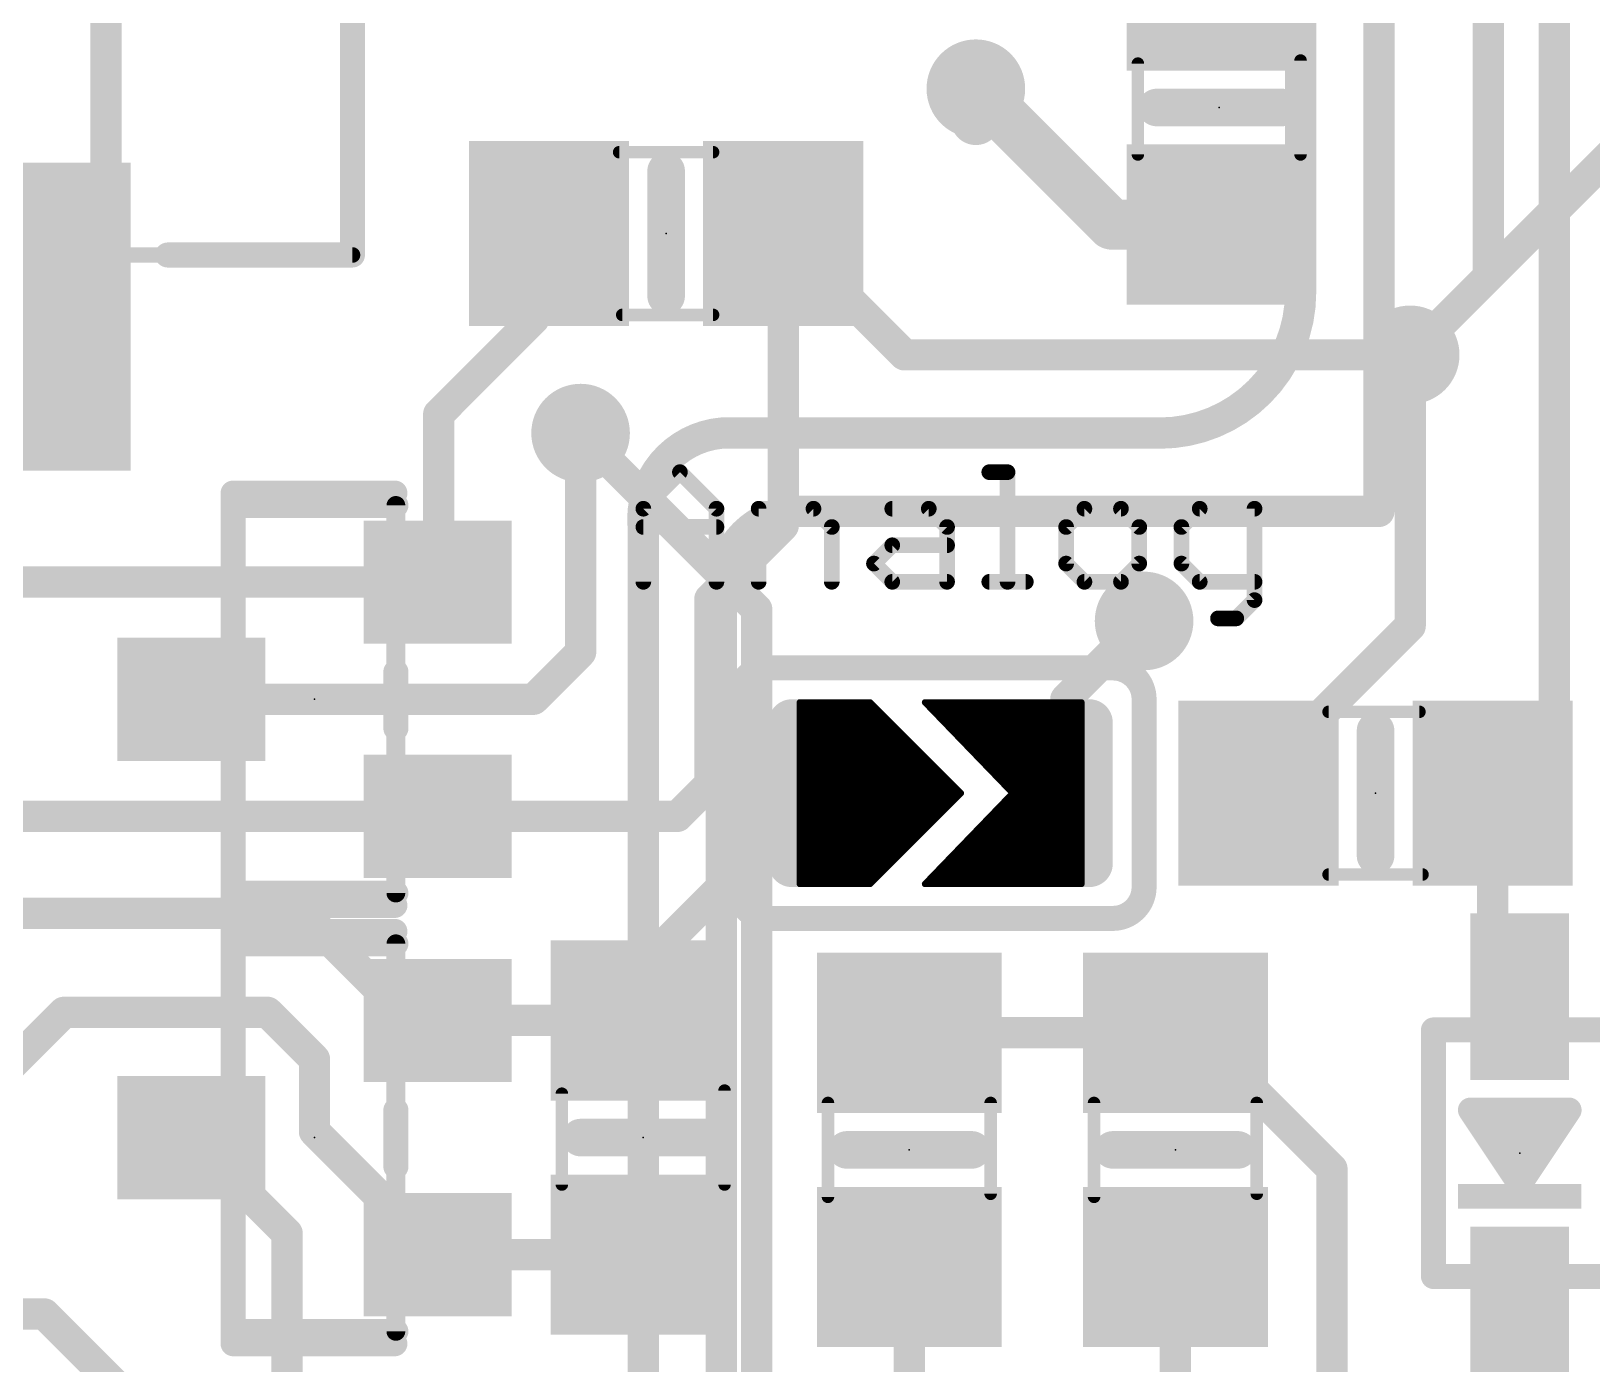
# Model space of a CAD drawing. Extents: x -21 to 68.1, y -13.1 to 62.4.
# Drawn here: x 11.89 to 24.56, y 4.9 to 15.71 of the extents above; entities that cross this region are included whole.
import ezdxf

# ---------------------------------------------------------------- set-up
doc = ezdxf.new("R2010")
doc.units = 0
for name, color, linetype in [('1', 12, 'CONTINUOUS'), ('16', 132, 'CONTINUOUS'), ('18', 110, 'CONTINUOUS'), ('21', 53, 'CONTINUOUS'), ('23', 53, 'CONTINUOUS'), ('51', 253, 'CONTINUOUS')]:
    doc.layers.add(name, color=color, linetype=linetype)

# ---------------------------------------------------------------- blocks, each defined once
blk = doc.blocks.new('RECT')
blk.add_solid([(-0.5, -0.5), (0.5, -0.5), (-0.5, 0.5), (0.5, 0.5)])
blk = doc.blocks.new('RECT121920X243840R50')
at = {"const_width": 0.1905}
blk.add_lwpolyline([(0.2858, -0.5715), (0.2858, 0.5715, 0.4142), (0.1905, 0.6668), (-0.1905, 0.6668, 0.4142), (-0.2858, 0.5715), (-0.2858, -0.5715, 0.4142), (-0.1905, -0.6668), (0.1905, -0.6668, 0.4142)], format="xyb", close=True, dxfattribs=at)
blk.add_solid([(-0.2159, -0.5969), (0.2159, -0.5969), (-0.2159, 0.5969), (0.2159, 0.5969)])
blk = doc.blocks.new('ROUNDV')
at = {"const_width": 0.5}
blk.add_lwpolyline([(0, -0.25, 1), (0, 0.25, 1), (0, -0.25)], format="xyb", dxfattribs=at)

msp = doc.modelspace()

# ---------------------------------------------------------------- linework, layer by layer
at = {"layer": '1'}
for points, const_width in [([(24.2504, 10.0244), (24.2504, 17.4752)], 0.254), ([(23.717, 16.891), (23.717, 13.716)], 0.254), ([(20.6604, 14.1376), (19.558, 15.24)], 0.4064), ([(21.5326, 14.1376), (20.6604, 14.1376)], 0.4064), ([(15.969, 13.939), (16.095, 14.065)], 0.254), ([(17.995, 11.695), (17.995, 14.065)], 0.254), ([(17.995, 14.065), (18.979, 13.081)], 0.254), ([(15.969, 13.369), (15.969, 13.939)], 0.254), ([(23.717, 13.716), (23.082, 13.081)], 0.254), ([(15.969, 13.369), (15.2, 12.6)], 0.254), ([(18.979, 13.081), (23.082, 13.081)], 0.254), ([(23.082, 13.081), (23.082, 10.882)], 0.254), ([(15.2, 12.6), (15.2, 11.245)], 0.254), ([(16.351, 10.668), (16.351, 12.446)], 0.254), ([(17.4, 11.1), (17.995, 11.695)], 0.254), ([(15.192, 11.237), (6.3, 11.237)], 0.254), ([(15.2, 11.245), (15.192, 11.237)], 0.254), ([(17.4, 9.6), (17.4, 11.1)], 0.254), ([(20.288, 10.287), (20.923, 10.922)], 0.254), ([(23.082, 10.882), (21.851, 9.651)], 0.254), ([(15.97, 10.287), (16.351, 10.668)], 0.254), ([(13.192, 10.287), (15.97, 10.287)], 0.254), ([(20.288, 9.525), (20.288, 10.287)], 0.254), ([(18.129, 10.2616), (18.7005, 10.2616)], 0.0508), ([(18.129, 8.7884), (18.129, 10.2616)], 0.0508), ([(18.7005, 10.2616), (19.4371, 9.525)], 0.0508), ([(19.145, 10.2616), (19.8562, 9.525)], 0.0508), ([(20.415, 10.2616), (19.145, 10.2616)], 0.0508), ([(20.415, 8.7884), (20.415, 10.2616)], 0.0508), ([(18.129, 10.2108), (18.7513, 10.2108)], 0.0508), ([(18.129, 10.16), (18.8021, 10.16)], 0.0508), ([(18.129, 10.1092), (18.8529, 10.1092)], 0.0508), ([(19.194, 10.2108), (20.415, 10.2108)], 0.0508), ([(19.2431, 10.16), (20.415, 10.16)], 0.0508), ([(19.2921, 10.1092), (20.415, 10.1092)], 0.0508), ([(24.2504, 10.0244), (23.751, 9.525)], 0.254), ([(18.129, 10.0584), (18.9037, 10.0584)], 0.0508), ([(18.129, 10.0076), (18.9545, 10.0076)], 0.0508), ([(19.3412, 10.0584), (20.415, 10.0584)], 0.0508), ([(19.3902, 10.0076), (20.415, 10.0076)], 0.0508), ([(18.129, 9.9568), (19.0053, 9.9568)], 0.0508), ([(18.129, 9.906), (19.0561, 9.906)], 0.0508), ([(18.129, 9.8552), (19.1069, 9.8552)], 0.0508), ([(19.4393, 9.9568), (20.415, 9.9568)], 0.0508), ([(19.4883, 9.906), (20.415, 9.906)], 0.0508), ([(19.5374, 9.8552), (20.415, 9.8552)], 0.0508), ([(18.129, 9.8044), (19.1577, 9.8044)], 0.0508), ([(18.129, 9.7536), (19.2085, 9.7536)], 0.0508), ([(19.5864, 9.8044), (20.415, 9.8044)], 0.0508), ([(19.6355, 9.7536), (20.415, 9.7536)], 0.0508), ([(21.851, 9.651), (21.851, 9.525)], 0.254), ([(16.859, 8.128), (18.256, 9.525)], 0.254), ([(17.137, 9.337), (17.4, 9.6)], 0.254), ([(18.129, 9.7028), (19.2593, 9.7028)], 0.0508), ([(18.129, 9.652), (19.3101, 9.652)], 0.0508), ([(18.129, 9.6012), (19.3609, 9.6012)], 0.0508), ([(19.6845, 9.7028), (20.415, 9.7028)], 0.0508), ([(19.7336, 9.652), (20.415, 9.652)], 0.0508), ([(19.7826, 9.6012), (20.415, 9.6012)], 0.0508), ([(23.751, 8.094), (23.751, 9.525)], 0.254), ([(18.129, 9.5504), (19.4117, 9.5504)], 0.0508), ([(18.129, 9.4996), (19.4117, 9.4996)], 0.0508), ([(19.4371, 9.525), (18.7005, 8.7884)], 0.0508), ([(19.8562, 9.525), (19.145, 8.7884)], 0.0508), ([(19.8317, 9.5504), (20.415, 9.5504)], 0.0508), ([(19.8317, 9.4996), (20.415, 9.4996)], 0.0508), ([(15.192, 9.337), (8.187, 9.337)], 0.254), ([(15.192, 9.337), (17.137, 9.337)], 0.254), ([(18.129, 9.4488), (19.3609, 9.4488)], 0.0508), ([(18.129, 9.398), (19.3101, 9.398)], 0.0508), ([(18.129, 9.3472), (19.2593, 9.3472)], 0.0508), ([(19.6845, 9.3472), (20.415, 9.3472)], 0.0508), ([(19.7336, 9.398), (20.415, 9.398)], 0.0508), ([(19.7826, 9.4488), (20.415, 9.4488)], 0.0508), ([(18.129, 9.2964), (19.2085, 9.2964)], 0.0508), ([(18.129, 9.2456), (19.1577, 9.2456)], 0.0508), ([(19.5864, 9.2456), (20.415, 9.2456)], 0.0508), ([(19.6355, 9.2964), (20.415, 9.2964)], 0.0508), ([(18.129, 9.1948), (19.1069, 9.1948)], 0.0508), ([(18.129, 9.144), (19.0561, 9.144)], 0.0508), ([(18.129, 9.0932), (19.0053, 9.0932)], 0.0508), ([(19.4393, 9.0932), (20.415, 9.0932)], 0.0508), ([(19.4883, 9.144), (20.415, 9.144)], 0.0508), ([(19.5374, 9.1948), (20.415, 9.1948)], 0.0508), ([(18.129, 9.0424), (18.9545, 9.0424)], 0.0508), ([(18.129, 8.9916), (18.9037, 8.9916)], 0.0508), ([(19.3412, 8.9916), (20.415, 8.9916)], 0.0508), ([(19.3902, 9.0424), (20.415, 9.0424)], 0.0508), ([(18.129, 8.9408), (18.8529, 8.9408)], 0.0508), ([(18.129, 8.89), (18.8021, 8.89)], 0.0508), ([(18.129, 8.8392), (18.7513, 8.8392)], 0.0508), ([(19.1941, 8.8392), (20.415, 8.8392)], 0.0508), ([(19.2431, 8.89), (20.415, 8.89)], 0.0508), ([(19.2921, 8.9408), (20.415, 8.9408)], 0.0508), ([(18.7005, 8.7884), (18.129, 8.7884)], 0.0508), ([(18.129, 8.7884), (18.7005, 8.7884)], 0.0508), ([(19.145, 8.7884), (20.415, 8.7884)], 0.0508), ([(19.145, 8.7884), (20.415, 8.7884)], 0.0508), ([(14.1, 8.55), (9, 8.55)], 0.254), ([(14.969, 7.681), (14.1, 8.55)], 0.254), ([(16.859, 7.681), (16.859, 8.128)], 0.254), ([(23.971, 7.874), (23.751, 8.094)], 0.254), ([(12.16, 7.747), (11.271, 6.858)], 0.254), ([(13.811, 7.747), (12.16, 7.747)], 0.254), ([(14.192, 7.366), (13.811, 7.747)], 0.254), ([(15.192, 7.681), (14.969, 7.681)], 0.254), ([(15.192, 7.681), (16.859, 7.681)], 0.254), ([(21.177, 7.581), (19.018, 7.581)], 0.254), ([(21.343, 7.581), (21.177, 7.581)], 0.254), ([(22.447, 6.477), (21.343, 7.581)], 0.254), ([(14.192, 6.781), (14.192, 7.366)], 0.254), ([(13.192, 6.731), (13.97, 5.953)], 0.254), ([(15.192, 5.781), (14.192, 6.781)], 0.254), ([(22.447, 6.477), (22.447, 2.953)], 0.254), ([(13.97, 5.953), (13.97, 1.651)], 0.254), ([(15.192, 5.781), (15.258, 5.715)], 0.254), ([(15.258, 5.715), (15.324, 5.781)], 0.254), ([(15.324, 5.781), (16.859, 5.781)], 0.254), ([(19.018, 5.681), (19.018, 3.778)], 0.254), ([(21.177, 5.681), (21.177, 3.397)], 0.254), ([(23.971, 5.334), (23.971, 3.969)], 0.254), ([(10.2, 5.3), (12, 5.3)], 0.254), ([(12, 5.3), (12.7, 4.6)], 0.254)]:
    msp.add_lwpolyline(points, dxfattribs=dict(at, const_width=const_width))
for points, const_width in [([(19.6298, 15.3118, 1), (19.4862, 15.1682)], 0.2032), ([(20.6604, 14.2392, 1), (20.6604, 14.036)], 0.2032), ([(20.5886, 14.0658, 1), (20.7322, 14.2094)], 0.2032), ([(21.5326, 14.036, 1), (21.5326, 14.2392)], 0.2032), ([(16.1399, 14.0201, 1), (16.0501, 14.1099)], 0.127), ([(18.0585, 14.065, 1), (17.9315, 14.065)], 0.127), ([(18.0399, 14.1099, 1), (17.9501, 14.0201)], 0.127), ([(16.0325, 13.939, 1), (15.9055, 13.939)], 0.127), ([(15.9241, 13.9839, 1), (16.0139, 13.8941)], 0.127), ([(23.7619, 13.6711, 1), (23.6721, 13.7609)], 0.127), ([(23.6535, 13.716, 1), (23.7805, 13.716)], 0.127), ([(15.9055, 13.369, 1), (16.0325, 13.369)], 0.127), ([(16.0139, 13.3241, 1), (15.9241, 13.4139)], 0.127), ([(18.979, 13.1445, 1), (18.979, 13.0175)], 0.127), ([(18.9341, 13.0361, 1), (19.0239, 13.1259)], 0.127), ([(23.1455, 13.081, 1), (23.0185, 13.081)], 0.127), ([(23.0371, 13.1259, 1), (23.1269, 13.0361)], 0.127), ([(23.082, 13.0175, 1), (23.082, 13.1445)], 0.127), ([(15.2635, 12.6, 1), (15.1365, 12.6)], 0.127), ([(15.1551, 12.6449, 1), (15.2449, 12.5551)], 0.127), ([(16.4145, 12.446, 1), (16.2875, 12.446)], 0.127), ([(18.0399, 11.6501, 1), (17.9501, 11.7399)], 0.127), ([(17.9315, 11.695, 1), (18.0585, 11.695)], 0.127), ([(15.1471, 11.2819, 1), (15.2369, 11.1921)], 0.127), ([(15.1365, 11.245, 1), (15.2635, 11.245)], 0.127), ([(15.2449, 11.2001, 1), (15.1551, 11.2899)], 0.127), ([(15.192, 11.1735, 1), (15.192, 11.3005)], 0.127), ([(17.4635, 11.1, 1), (17.3365, 11.1)], 0.127), ([(17.3551, 11.1449, 1), (17.4449, 11.0551)], 0.127), ([(20.9679, 10.8771, 1), (20.8781, 10.9669)], 0.127), ([(23.0185, 10.882, 1), (23.1455, 10.882)], 0.127), ([(23.1269, 10.8371, 1), (23.0371, 10.9269)], 0.127), ([(16.3959, 10.6231, 1), (16.3061, 10.7129)], 0.127), ([(16.2875, 10.668, 1), (16.4145, 10.668)], 0.127), ([(13.192, 10.3505, 1), (13.192, 10.2235)], 0.127), ([(15.9251, 10.3319, 1), (16.0149, 10.2421)], 0.127), ([(15.97, 10.2235, 1), (15.97, 10.3505)], 0.127), ([(20.3515, 10.287, 1), (20.2245, 10.287)], 0.127), ([(20.2431, 10.3319, 1), (20.3329, 10.2421)], 0.127), ([(18.129, 10.2743, 1), (18.129, 10.2489)], 0.0254), ([(18.1417, 10.2616, 1), (18.1163, 10.2616)], 0.0254), ([(18.7095, 10.2706, 1), (18.6915, 10.2526)], 0.0254), ([(18.7005, 10.2489, 1), (18.7005, 10.2743)], 0.0254), ([(19.1541, 10.2704, 1), (19.1359, 10.2528)], 0.0254), ([(19.145, 10.2743, 1), (19.145, 10.2489)], 0.0254), ([(20.4277, 10.2616, 1), (20.4023, 10.2616)], 0.0254), ([(20.415, 10.2489, 1), (20.415, 10.2743)], 0.0254), ([(18.129, 10.2235, 1), (18.129, 10.1981)], 0.0254), ([(18.129, 10.1727, 1), (18.129, 10.1473)], 0.0254), ([(18.129, 10.1219, 1), (18.129, 10.0965)], 0.0254), ([(18.7513, 10.1981, 1), (18.7513, 10.2235)], 0.0254), ([(18.8021, 10.1473, 1), (18.8021, 10.1727)], 0.0254), ([(18.8529, 10.0965, 1), (18.8529, 10.1219)], 0.0254), ([(19.194, 10.2235, 1), (19.194, 10.1981)], 0.0254), ([(19.2431, 10.1727, 1), (19.2431, 10.1473)], 0.0254), ([(19.2921, 10.1219, 1), (19.2921, 10.0965)], 0.0254), ([(20.415, 10.1981, 1), (20.415, 10.2235)], 0.0254), ([(20.415, 10.1473, 1), (20.415, 10.1727)], 0.0254), ([(20.415, 10.0965, 1), (20.415, 10.1219)], 0.0254), ([(24.2953, 9.9795, 1), (24.2055, 10.0693)], 0.127), ([(18.129, 10.0711, 1), (18.129, 10.0457)], 0.0254), ([(18.129, 10.0203, 1), (18.129, 9.9949)], 0.0254), ([(18.9037, 10.0457, 1), (18.9037, 10.0711)], 0.0254), ([(18.9545, 9.9949, 1), (18.9545, 10.0203)], 0.0254), ([(19.3412, 10.0711, 1), (19.3412, 10.0457)], 0.0254), ([(19.3902, 10.0203, 1), (19.3902, 9.9949)], 0.0254), ([(20.415, 10.0457, 1), (20.415, 10.0711)], 0.0254), ([(20.415, 9.9949, 1), (20.415, 10.0203)], 0.0254), ([(24.1869, 10.0244, 1), (24.3139, 10.0244)], 0.127), ([(18.129, 9.9695, 1), (18.129, 9.9441)], 0.0254), ([(18.129, 9.9187, 1), (18.129, 9.8933)], 0.0254), ([(18.129, 9.8679, 1), (18.129, 9.8425)], 0.0254), ([(19.0053, 9.9441, 1), (19.0053, 9.9695)], 0.0254), ([(19.0561, 9.8933, 1), (19.0561, 9.9187)], 0.0254), ([(19.1069, 9.8425, 1), (19.1069, 9.8679)], 0.0254), ([(19.4393, 9.9695, 1), (19.4393, 9.9441)], 0.0254), ([(19.4883, 9.9187, 1), (19.4883, 9.8933)], 0.0254), ([(19.5374, 9.8679, 1), (19.5374, 9.8425)], 0.0254), ([(20.415, 9.9441, 1), (20.415, 9.9695)], 0.0254), ([(20.415, 9.8933, 1), (20.415, 9.9187)], 0.0254), ([(20.415, 9.8425, 1), (20.415, 9.8679)], 0.0254), ([(18.129, 9.8171, 1), (18.129, 9.7917)], 0.0254), ([(18.129, 9.7663, 1), (18.129, 9.7409)], 0.0254), ([(19.1577, 9.7917, 1), (19.1577, 9.8171)], 0.0254), ([(19.2085, 9.7409, 1), (19.2085, 9.7663)], 0.0254), ([(19.5864, 9.8171, 1), (19.5864, 9.7917)], 0.0254), ([(19.6355, 9.7663, 1), (19.6355, 9.7409)], 0.0254), ([(20.415, 9.7917, 1), (20.415, 9.8171)], 0.0254), ([(20.415, 9.7409, 1), (20.415, 9.7663)], 0.0254), ([(21.9145, 9.651, 1), (21.7875, 9.651)], 0.127), ([(21.8061, 9.6959, 1), (21.8959, 9.6061)], 0.127), ([(17.3365, 9.6, 1), (17.4635, 9.6)], 0.127), ([(17.4449, 9.5551, 1), (17.3551, 9.6449)], 0.127), ([(18.129, 9.7155, 1), (18.129, 9.6901)], 0.0254), ([(18.129, 9.6647, 1), (18.129, 9.6393)], 0.0254), ([(18.129, 9.6139, 1), (18.129, 9.5885)], 0.0254), ([(18.3009, 9.4801, 1), (18.2111, 9.5699)], 0.127), ([(19.2593, 9.6901, 1), (19.2593, 9.7155)], 0.0254), ([(19.3101, 9.6393, 1), (19.3101, 9.6647)], 0.0254), ([(19.3609, 9.5885, 1), (19.3609, 9.6139)], 0.0254), ([(19.6845, 9.7155, 1), (19.6845, 9.6901)], 0.0254), ([(19.7336, 9.6647, 1), (19.7336, 9.6393)], 0.0254), ([(19.7826, 9.6139, 1), (19.7826, 9.5885)], 0.0254), ([(20.415, 9.6901, 1), (20.415, 9.7155)], 0.0254), ([(20.415, 9.6393, 1), (20.415, 9.6647)], 0.0254), ([(20.415, 9.5885, 1), (20.415, 9.6139)], 0.0254), ([(23.8145, 9.525, 1), (23.6875, 9.525)], 0.127), ([(23.7061, 9.5699, 1), (23.7959, 9.4801)], 0.127), ([(18.129, 9.5631, 1), (18.129, 9.5377)], 0.0254), ([(18.129, 9.5123, 1), (18.129, 9.4869)], 0.0254), ([(19.4117, 9.5377, 1), (19.4117, 9.5631)], 0.0254), ([(19.4117, 9.4869, 1), (19.4117, 9.5123)], 0.0254), ([(19.4461, 9.516, 1), (19.4281, 9.534)], 0.0254), ([(19.4281, 9.516, 1), (19.4461, 9.534)], 0.0254), ([(19.8317, 9.5631, 1), (19.8317, 9.5377)], 0.0254), ([(19.8317, 9.5123, 1), (19.8317, 9.4869)], 0.0254), ([(19.8653, 9.5162, 1), (19.8471, 9.5338)], 0.0254), ([(19.8471, 9.5162, 1), (19.8653, 9.5338)], 0.0254), ([(20.2245, 9.525, 1), (20.3515, 9.525)], 0.127), ([(20.415, 9.5377, 1), (20.415, 9.5631)], 0.0254), ([(20.415, 9.4869, 1), (20.415, 9.5123)], 0.0254), ([(21.7875, 9.525, 1), (21.9145, 9.525)], 0.127), ([(15.192, 9.4005, 1), (15.192, 9.2735)], 0.127), ([(15.192, 9.2735, 1), (15.192, 9.4005)], 0.127), ([(17.0921, 9.3819, 1), (17.1819, 9.2921)], 0.127), ([(17.137, 9.2735, 1), (17.137, 9.4005)], 0.127), ([(18.129, 9.4615, 1), (18.129, 9.4361)], 0.0254), ([(18.129, 9.4107, 1), (18.129, 9.3853)], 0.0254), ([(18.129, 9.3599, 1), (18.129, 9.3345)], 0.0254), ([(19.2593, 9.3345, 1), (19.2593, 9.3599)], 0.0254), ([(19.3101, 9.3853, 1), (19.3101, 9.4107)], 0.0254), ([(19.3609, 9.4361, 1), (19.3609, 9.4615)], 0.0254), ([(19.6845, 9.3599, 1), (19.6845, 9.3345)], 0.0254), ([(19.7336, 9.4107, 1), (19.7336, 9.3853)], 0.0254), ([(19.7826, 9.4615, 1), (19.7826, 9.4361)], 0.0254), ([(20.415, 9.4361, 1), (20.415, 9.4615)], 0.0254), ([(20.415, 9.3853, 1), (20.415, 9.4107)], 0.0254), ([(20.415, 9.3345, 1), (20.415, 9.3599)], 0.0254), ([(18.129, 9.3091, 1), (18.129, 9.2837)], 0.0254), ([(18.129, 9.2583, 1), (18.129, 9.2329)], 0.0254), ([(19.1577, 9.2329, 1), (19.1577, 9.2583)], 0.0254), ([(19.2085, 9.2837, 1), (19.2085, 9.3091)], 0.0254), ([(19.5864, 9.2583, 1), (19.5864, 9.2329)], 0.0254), ([(19.6355, 9.3091, 1), (19.6355, 9.2837)], 0.0254), ([(20.415, 9.2837, 1), (20.415, 9.3091)], 0.0254), ([(20.415, 9.2329, 1), (20.415, 9.2583)], 0.0254), ([(18.129, 9.2075, 1), (18.129, 9.1821)], 0.0254), ([(18.129, 9.1567, 1), (18.129, 9.1313)], 0.0254), ([(18.129, 9.1059, 1), (18.129, 9.0805)], 0.0254), ([(19.0053, 9.0805, 1), (19.0053, 9.1059)], 0.0254), ([(19.0561, 9.1313, 1), (19.0561, 9.1567)], 0.0254), ([(19.1069, 9.1821, 1), (19.1069, 9.2075)], 0.0254), ([(19.4393, 9.1059, 1), (19.4393, 9.0805)], 0.0254), ([(19.4883, 9.1567, 1), (19.4883, 9.1313)], 0.0254), ([(19.5374, 9.2075, 1), (19.5374, 9.1821)], 0.0254), ([(20.415, 9.1821, 1), (20.415, 9.2075)], 0.0254), ([(20.415, 9.1313, 1), (20.415, 9.1567)], 0.0254), ([(20.415, 9.0805, 1), (20.415, 9.1059)], 0.0254), ([(18.129, 9.0551, 1), (18.129, 9.0297)], 0.0254), ([(18.129, 9.0043, 1), (18.129, 8.9789)], 0.0254), ([(18.9037, 8.9789, 1), (18.9037, 9.0043)], 0.0254), ([(18.9545, 9.0297, 1), (18.9545, 9.0551)], 0.0254), ([(19.3412, 9.0043, 1), (19.3412, 8.9789)], 0.0254), ([(19.3902, 9.0551, 1), (19.3902, 9.0297)], 0.0254), ([(20.415, 9.0297, 1), (20.415, 9.0551)], 0.0254), ([(20.415, 8.9789, 1), (20.415, 9.0043)], 0.0254), ([(18.129, 8.9535, 1), (18.129, 8.9281)], 0.0254), ([(18.129, 8.9027, 1), (18.129, 8.8773)], 0.0254), ([(18.129, 8.8519, 1), (18.129, 8.8265)], 0.0254), ([(18.7513, 8.8265, 1), (18.7513, 8.8519)], 0.0254), ([(18.8021, 8.8773, 1), (18.8021, 8.9027)], 0.0254), ([(18.8529, 8.9281, 1), (18.8529, 8.9535)], 0.0254), ([(19.1941, 8.8519, 1), (19.1941, 8.8265)], 0.0254), ([(19.2431, 8.9027, 1), (19.2431, 8.8773)], 0.0254), ([(19.2921, 8.9535, 1), (19.2921, 8.9281)], 0.0254), ([(20.415, 8.9281, 1), (20.415, 8.9535)], 0.0254), ([(20.415, 8.8773, 1), (20.415, 8.9027)], 0.0254), ([(20.415, 8.8265, 1), (20.415, 8.8519)], 0.0254), ([(18.129, 8.8011, 1), (18.129, 8.7757)], 0.0254), ([(18.129, 8.8011, 1), (18.129, 8.7757)], 0.0254), ([(18.1163, 8.7884, 1), (18.1417, 8.7884)], 0.0254), ([(18.6915, 8.7974, 1), (18.7095, 8.7794)], 0.0254), ([(18.7005, 8.7757, 1), (18.7005, 8.8011)], 0.0254), ([(18.7005, 8.7757, 1), (18.7005, 8.8011)], 0.0254), ([(19.145, 8.8011, 1), (19.145, 8.7757)], 0.0254), ([(19.145, 8.8011, 1), (19.145, 8.7757)], 0.0254), ([(19.1359, 8.7972, 1), (19.1541, 8.7796)], 0.0254), ([(20.4023, 8.7884, 1), (20.4277, 8.7884)], 0.0254), ([(20.415, 8.7757, 1), (20.415, 8.8011)], 0.0254), ([(20.415, 8.7757, 1), (20.415, 8.8011)], 0.0254), ([(14.1449, 8.5949, 1), (14.0551, 8.5051)], 0.127), ([(14.1, 8.4865, 1), (14.1, 8.6135)], 0.127), ([(16.9225, 8.128, 1), (16.7955, 8.128)], 0.127), ([(16.8141, 8.1729, 1), (16.9039, 8.0831)], 0.127), ([(23.7959, 8.1389, 1), (23.7061, 8.0491)], 0.127), ([(23.6875, 8.094, 1), (23.8145, 8.094)], 0.127), ([(23.9261, 7.8291, 1), (24.0159, 7.9189)], 0.127), ([(12.16, 7.8105, 1), (12.16, 7.6835)], 0.127), ([(12.2049, 7.7021, 1), (12.1151, 7.7919)], 0.127), ([(13.8559, 7.7919, 1), (13.7661, 7.7021)], 0.127), ([(13.811, 7.6835, 1), (13.811, 7.8105)], 0.127), ([(14.969, 7.7445, 1), (14.969, 7.6175)], 0.127), ([(14.9241, 7.6361, 1), (15.0139, 7.7259)], 0.127), ([(15.192, 7.7445, 1), (15.192, 7.6175)], 0.127), ([(15.192, 7.6175, 1), (15.192, 7.7445)], 0.127), ([(16.7955, 7.681, 1), (16.9225, 7.681)], 0.127), ([(16.859, 7.6175, 1), (16.859, 7.7445)], 0.127), ([(19.018, 7.6445, 1), (19.018, 7.5175)], 0.127), ([(21.177, 7.6445, 1), (21.177, 7.5175)], 0.127), ([(21.177, 7.5175, 1), (21.177, 7.6445)], 0.127), ([(21.3879, 7.6259, 1), (21.2981, 7.5361)], 0.127), ([(21.343, 7.5175, 1), (21.343, 7.6445)], 0.127), ([(14.2555, 7.366, 1), (14.1285, 7.366)], 0.127), ([(14.1471, 7.3211, 1), (14.2369, 7.4109)], 0.127), ([(13.2369, 6.7759, 1), (13.1471, 6.6861)], 0.127), ([(14.2369, 6.8259, 1), (14.1471, 6.7361)], 0.127), ([(14.1285, 6.781, 1), (14.2555, 6.781)], 0.127), ([(22.5105, 6.477, 1), (22.3835, 6.477)], 0.127), ([(22.4021, 6.4321, 1), (22.4919, 6.5219)], 0.127), ([(14.0335, 5.953, 1), (13.9065, 5.953)], 0.127), ([(13.9251, 5.9081, 1), (14.0149, 5.9979)], 0.127), ([(15.2369, 5.8259, 1), (15.1471, 5.7361)], 0.127), ([(15.1471, 5.7361, 1), (15.2369, 5.8259)], 0.127), ([(15.324, 5.8445, 1), (15.324, 5.7175)], 0.127), ([(15.3689, 5.7361, 1), (15.2791, 5.8259)], 0.127), ([(16.859, 5.7175, 1), (16.859, 5.8445)], 0.127), ([(15.2131, 5.7599, 1), (15.3029, 5.6701)], 0.127), ([(15.2131, 5.6701, 1), (15.3029, 5.7599)], 0.127), ([(19.0815, 5.681, 1), (18.9545, 5.681)], 0.127), ([(21.2405, 5.681, 1), (21.1135, 5.681)], 0.127), ([(24.0345, 5.334, 1), (23.9075, 5.334)], 0.127), ([(12.0449, 5.3449, 1), (11.9551, 5.2551)], 0.127), ([(12, 5.2365, 1), (12, 5.3635)], 0.127)]:
    msp.add_lwpolyline(points, format="xyb", dxfattribs=dict(at, const_width=const_width))
at = {"layer": '16'}
for points, const_width in [([(12.5, 14.5), (12.5, 21)], 0.254), ([(22.193, 13.589), (22.193, 18.161)], 0.254), ([(22.828, 17.907), (22.828, 11.811)], 0.254), ([(19.558, 14.986), (19.558, 15.24)], 0.4064), ([(23.082, 13.081), (24.987, 14.986)], 0.254), ([(11.65, 13.65), (12.5, 14.5)], 0.254), ([(16.351, 12.446), (17.78, 11.017)], 0.254), ([(17.494, 12.446), (21.05, 12.446)], 0.254), ([(22.828, 11.811), (18.129, 11.811)], 0.254), ([(16.859, 2.54), (16.859, 11.684)], 0.254), ([(17.494, 11.176), (17.494, 2.159)], 0.254), ([(17.78, 11.017), (17.78, 2.54)], 0.254)]:
    msp.add_lwpolyline(points, dxfattribs=dict(at, const_width=const_width))
for points, const_width in [([(19.6596, 15.24, 1), (19.4564, 15.24)], 0.2032), ([(19.4564, 14.986, 1), (19.6596, 14.986)], 0.2032), ([(12.4365, 14.5, 1), (12.5635, 14.5)], 0.127), ([(12.5449, 14.4551, 1), (12.4551, 14.5449)], 0.127), ([(21.05, 12.446, 0.4142), (22.193, 13.589)], 0.254), ([(22.2565, 13.589, 1), (22.1295, 13.589)], 0.127), ([(22.1295, 13.589, 1), (22.2565, 13.589)], 0.127), ([(23.0371, 13.1259, 1), (23.1269, 13.0361)], 0.127), ([(16.3959, 12.4909, 1), (16.3061, 12.4011)], 0.127), ([(17.494, 12.446, 0.4142), (16.859, 11.684)], 0.254), ([(17.494, 12.5095, 1), (17.494, 12.3825)], 0.127), ([(17.4997, 12.3828, 1), (17.4883, 12.5092)], 0.127), ([(21.05, 12.5095, 1), (21.05, 12.3825)], 0.127), ([(21.05, 12.3825, 1), (21.05, 12.5095)], 0.127), ([(18.129, 11.811, 0.4142), (17.494, 11.176)], 0.254), ([(18.129, 11.8745, 1), (18.129, 11.7475)], 0.127), ([(18.129, 11.7475, 1), (18.129, 11.8745)], 0.127), ([(22.828, 11.7475, 1), (22.828, 11.8745)], 0.127), ([(16.9225, 11.684, 1), (16.7955, 11.684)], 0.127), ([(22.7645, 11.811, 1), (22.8915, 11.811)], 0.127), ([(16.7958, 11.6783, 1), (16.9222, 11.6897)], 0.127), ([(17.5575, 11.176, 1), (17.4305, 11.176)], 0.127), ([(17.4305, 11.176, 1), (17.5575, 11.176)], 0.127), ([(17.8435, 11.017, 1), (17.7165, 11.017)], 0.127), ([(17.7351, 10.9721, 1), (17.8249, 11.0619)], 0.127)]:
    msp.add_lwpolyline(points, format="xyb", dxfattribs=dict(at, const_width=const_width))
at = {"layer": '21'}
for points, const_width in [([(14.5, 13.891), (14.5, 16.291)], 0.2032), ([(22.0406, 15.0876), (21.0246, 15.0876)], 0.3048), ([(17.045, 14.573), (17.045, 13.557)], 0.3048), ([(14.5, 13.891), (13, 13.891)], 0.2032), ([(16.8602, 11.8327), (17.1568, 12.1293)], 0.127), ([(17.1568, 12.1293), (17.4534, 11.8327)], 0.127), ([(19.6668, 12.1293), (19.8151, 12.1293)], 0.127), ([(19.8151, 12.1293), (19.8151, 11.2395)], 0.127), ([(13.5316, 11.9594), (14.8444, 11.9594)], 0.2032), ([(13.5316, 11.0006), (13.5316, 11.9594)], 0.2032), ([(16.8602, 11.2395), (16.8602, 11.8327)], 0.127), ([(17.4534, 11.8327), (17.4534, 11.2395)], 0.127), ([(17.7957, 11.2395), (17.7957, 11.8327)], 0.127), ([(17.7957, 11.8327), (18.2406, 11.8327)], 0.127), ([(18.2406, 11.8327), (18.3889, 11.6844)], 0.127), ([(18.8796, 11.8327), (19.1761, 11.8327)], 0.127), ([(19.1761, 11.8327), (19.3244, 11.6844)], 0.127), ([(20.4388, 11.8327), (20.2905, 11.6844)], 0.127), ([(20.7353, 11.8327), (20.4388, 11.8327)], 0.127), ([(20.8836, 11.6844), (20.7353, 11.8327)], 0.127), ([(21.3743, 11.8327), (21.226, 11.6844)], 0.127), ([(21.8192, 11.8327), (21.3743, 11.8327)], 0.127), ([(21.8192, 11.0912), (21.8192, 11.8327)], 0.127), ([(16.8602, 11.6844), (17.4534, 11.6844)], 0.127), ([(18.3889, 11.6844), (18.3889, 11.2395)], 0.127), ([(19.3244, 11.6844), (19.3244, 11.2395)], 0.127), ([(20.2905, 11.6844), (20.2905, 11.3878)], 0.127), ([(20.8836, 11.3878), (20.8836, 11.6844)], 0.127), ([(21.226, 11.6844), (21.226, 11.3878)], 0.127), ([(18.7313, 11.3878), (18.8796, 11.5361)], 0.127), ([(18.8796, 11.5361), (19.3244, 11.5361)], 0.127), ([(18.8796, 11.2395), (18.7313, 11.3878)], 0.127), ([(20.2905, 11.3878), (20.4388, 11.2395)], 0.127), ([(20.7353, 11.2395), (20.8836, 11.3878)], 0.127), ([(21.226, 11.3878), (21.3743, 11.2395)], 0.127), ([(19.3244, 11.2395), (18.8796, 11.2395)], 0.127), ([(19.6668, 11.2395), (19.9634, 11.2395)], 0.127), ([(20.4388, 11.2395), (20.7353, 11.2395)], 0.127), ([(21.3743, 11.2395), (21.8192, 11.2395)], 0.127), ([(21.6709, 10.9429), (21.8192, 11.0912)], 0.127), ([(21.5226, 10.9429), (21.6709, 10.9429)], 0.127), ([(17.875, 10.541), (20.669, 10.541)], 0.2032), ([(14.8524, 10.5094), (14.8524, 10.0506)], 0.2032), ([(17.621, 8.763), (17.621, 10.287)], 0.2032), ([(20.923, 8.763), (20.923, 10.287)], 0.2032), ([(22.801, 9.017), (22.801, 10.033)], 0.3048), ([(13.5316, 8.6146), (13.5316, 9.5734)], 0.2032), ([(14.8444, 8.6146), (13.5316, 8.6146)], 0.2032), ([(20.669, 8.509), (17.875, 8.509)], 0.2032), ([(13.5316, 8.4034), (14.8444, 8.4034)], 0.2032), ([(13.5316, 7.4446), (13.5316, 8.4034)], 0.2032), ([(23.271, 5.604), (23.271, 7.604)], 0.2032), ([(14.8524, 6.9534), (14.8524, 6.4946)], 0.2032), ([(23.971, 6.354), (23.571, 6.954)], 0.2032), ([(23.571, 6.954), (24.371, 6.954)], 0.2032), ([(24.371, 6.954), (23.971, 6.354)], 0.2032), ([(17.367, 6.731), (16.351, 6.731)], 0.3048), ([(23.971, 6.504), (23.771, 6.804)], 0.2032), ([(23.771, 6.804), (24.171, 6.804)], 0.2032), ([(24.171, 6.804), (23.971, 6.504)], 0.2032), ([(18.51, 6.631), (19.526, 6.631)], 0.3048), ([(20.669, 6.631), (21.685, 6.631)], 0.3048), ([(23.8366, 6.7056), (24.1054, 6.7056)], 0.2032), ([(13.5316, 5.0586), (13.5316, 6.0174)], 0.2032), ([(14.8444, 5.0586), (13.5316, 5.0586)], 0.2032)]:
    msp.add_lwpolyline(points, dxfattribs=dict(at, const_width=const_width))
for points, const_width in [([(21.0246, 15.1638, 1), (21.0246, 15.0114)], 0.1524), ([(22.0406, 15.0114, 1), (22.0406, 15.1638)], 0.1524), ([(17.1212, 14.573, 1), (16.9688, 14.573)], 0.1524), ([(13, 13.9418, 1), (13, 13.8402)], 0.1016), ([(14.4492, 13.891, 1), (14.5508, 13.891)], 0.1016), ([(14.5, 13.8402, 1), (14.5, 13.9418)], 0.1016), ([(16.9688, 13.557, 1), (17.1212, 13.557)], 0.1524), ([(17.1793, 12.1517, 1), (17.1344, 12.1068)], 0.0635), ([(17.1793, 12.1068, 1), (17.1344, 12.1517)], 0.0635), ([(19.6668, 12.161, 1), (19.6668, 12.0975)], 0.0635), ([(19.8468, 12.1293, 1), (19.7833, 12.1293)], 0.0635), ([(19.8151, 12.0975, 1), (19.8151, 12.161)], 0.0635), ([(13.5316, 12.0102, 1), (13.5316, 11.9086)], 0.1016), ([(13.5824, 11.9594, 1), (13.4808, 11.9594)], 0.1016), ([(14.8444, 11.9086, 1), (14.8444, 12.0102)], 0.1016), ([(16.892, 11.8327, 1), (16.8285, 11.8327)], 0.0635), ([(16.8378, 11.8551, 1), (16.8827, 11.8102)], 0.0635), ([(17.4851, 11.8327, 1), (17.4216, 11.8327)], 0.0635), ([(17.4309, 11.8102, 1), (17.4758, 11.8551)], 0.0635), ([(17.8275, 11.8327, 1), (17.764, 11.8327)], 0.0635), ([(17.7957, 11.8644, 1), (17.7957, 11.8009)], 0.0635), ([(18.2631, 11.8551, 1), (18.2182, 11.8102)], 0.0635), ([(18.2406, 11.8009, 1), (18.2406, 11.8644)], 0.0635), ([(18.8796, 11.8644, 1), (18.8796, 11.8009)], 0.0635), ([(19.1986, 11.8551, 1), (19.1537, 11.8102)], 0.0635), ([(19.1761, 11.8009, 1), (19.1761, 11.8644)], 0.0635), ([(20.4388, 11.8644, 1), (20.4388, 11.8009)], 0.0635), ([(20.4612, 11.8102, 1), (20.4163, 11.8551)], 0.0635), ([(20.7578, 11.8551, 1), (20.7129, 11.8102)], 0.0635), ([(20.7353, 11.8009, 1), (20.7353, 11.8644)], 0.0635), ([(21.3743, 11.8644, 1), (21.3743, 11.8009)], 0.0635), ([(21.3967, 11.8102, 1), (21.3518, 11.8551)], 0.0635), ([(21.8509, 11.8327, 1), (21.7874, 11.8327)], 0.0635), ([(21.8192, 11.8009, 1), (21.8192, 11.8644)], 0.0635), ([(16.8602, 11.7161, 1), (16.8602, 11.6526)], 0.0635), ([(17.4534, 11.6526, 1), (17.4534, 11.7161)], 0.0635), ([(18.4207, 11.6844, 1), (18.3572, 11.6844)], 0.0635), ([(18.3665, 11.6619, 1), (18.4114, 11.7068)], 0.0635), ([(19.3562, 11.6844, 1), (19.2927, 11.6844)], 0.0635), ([(19.302, 11.6619, 1), (19.3469, 11.7068)], 0.0635), ([(20.3222, 11.6844, 1), (20.2587, 11.6844)], 0.0635), ([(20.268, 11.7068, 1), (20.3129, 11.6619)], 0.0635), ([(20.9154, 11.6844, 1), (20.8519, 11.6844)], 0.0635), ([(20.8612, 11.6619, 1), (20.9061, 11.7068)], 0.0635), ([(21.2577, 11.6844, 1), (21.1942, 11.6844)], 0.0635), ([(21.2035, 11.7068, 1), (21.2484, 11.6619)], 0.0635), ([(18.8796, 11.5678, 1), (18.8796, 11.5043)], 0.0635), ([(18.902, 11.5136, 1), (18.8571, 11.5585)], 0.0635), ([(19.3244, 11.5043, 1), (19.3244, 11.5678)], 0.0635), ([(18.7537, 11.4102, 1), (18.7088, 11.3653)], 0.0635), ([(18.7088, 11.4102, 1), (18.7537, 11.3653)], 0.0635), ([(20.3129, 11.4102, 1), (20.268, 11.3653)], 0.0635), ([(20.2587, 11.3878, 1), (20.3222, 11.3878)], 0.0635), ([(20.8519, 11.3878, 1), (20.9154, 11.3878)], 0.0635), ([(20.9061, 11.3653, 1), (20.8612, 11.4102)], 0.0635), ([(21.1942, 11.3878, 1), (21.2577, 11.3878)], 0.0635), ([(21.2484, 11.4102, 1), (21.2035, 11.3653)], 0.0635), ([(16.8285, 11.2395, 1), (16.892, 11.2395)], 0.0635), ([(17.4216, 11.2395, 1), (17.4851, 11.2395)], 0.0635), ([(17.764, 11.2395, 1), (17.8275, 11.2395)], 0.0635), ([(18.3572, 11.2395, 1), (18.4207, 11.2395)], 0.0635), ([(18.8796, 11.2713, 1), (18.8796, 11.2078)], 0.0635), ([(18.8571, 11.217, 1), (18.902, 11.262)], 0.0635), ([(19.2927, 11.2395, 1), (19.3562, 11.2395)], 0.0635), ([(19.3244, 11.2078, 1), (19.3244, 11.2713)], 0.0635), ([(19.6668, 11.2713, 1), (19.6668, 11.2078)], 0.0635), ([(19.7833, 11.2395, 1), (19.8468, 11.2395)], 0.0635), ([(19.9634, 11.2078, 1), (19.9634, 11.2713)], 0.0635), ([(20.4388, 11.2713, 1), (20.4388, 11.2078)], 0.0635), ([(20.4163, 11.217, 1), (20.4612, 11.262)], 0.0635), ([(20.7129, 11.262, 1), (20.7578, 11.217)], 0.0635), ([(20.7353, 11.2078, 1), (20.7353, 11.2713)], 0.0635), ([(21.3743, 11.2713, 1), (21.3743, 11.2078)], 0.0635), ([(21.3518, 11.217, 1), (21.3967, 11.262)], 0.0635), ([(21.8192, 11.2078, 1), (21.8192, 11.2713)], 0.0635), ([(21.8416, 11.0688, 1), (21.7967, 11.1137)], 0.0635), ([(13.4808, 11.0006, 1), (13.5824, 11.0006)], 0.1016), ([(21.7874, 11.0912, 1), (21.8509, 11.0912)], 0.0635), ([(21.5226, 10.9747, 1), (21.5226, 10.9112)], 0.0635), ([(21.6484, 10.9654, 1), (21.6933, 10.9205)], 0.0635), ([(21.6709, 10.9112, 1), (21.6709, 10.9747)], 0.0635), ([(17.875, 10.541, 0.4142), (17.621, 10.287)], 0.2032), ([(17.875, 10.5918, 1), (17.875, 10.4902)], 0.1016), ([(17.875, 10.4902, 1), (17.875, 10.5918)], 0.1016), ([(20.923, 10.287, 0.4142), (20.669, 10.541)], 0.2032), ([(20.669, 10.5918, 1), (20.669, 10.4902)], 0.1016), ([(20.669, 10.4902, 1), (20.669, 10.5918)], 0.1016), ([(14.9032, 10.5094, 1), (14.8016, 10.5094)], 0.1016), ([(17.6718, 10.287, 1), (17.5702, 10.287)], 0.1016), ([(20.9738, 10.287, 1), (20.8722, 10.287)], 0.1016), ([(17.5702, 10.287, 1), (17.6718, 10.287)], 0.1016), ([(20.8722, 10.287, 1), (20.9738, 10.287)], 0.1016), ([(22.8772, 10.033, 1), (22.7248, 10.033)], 0.1524), ([(14.8016, 10.0506, 1), (14.9032, 10.0506)], 0.1016), ([(13.5824, 9.5734, 1), (13.4808, 9.5734)], 0.1016), ([(22.7248, 9.017, 1), (22.8772, 9.017)], 0.1524), ([(17.621, 8.763, 0.4142), (17.875, 8.509)], 0.2032), ([(17.6718, 8.763, 1), (17.5702, 8.763)], 0.1016), ([(20.669, 8.509, 0.4142), (20.923, 8.763)], 0.2032), ([(20.9738, 8.763, 1), (20.8722, 8.763)], 0.1016), ([(17.5702, 8.763, 1), (17.6718, 8.763)], 0.1016), ([(20.8722, 8.763, 1), (20.9738, 8.763)], 0.1016), ([(13.5316, 8.6654, 1), (13.5316, 8.5638)], 0.1016), ([(13.4808, 8.6146, 1), (13.5824, 8.6146)], 0.1016), ([(14.8444, 8.5638, 1), (14.8444, 8.6654)], 0.1016), ([(17.875, 8.5598, 1), (17.875, 8.4582)], 0.1016), ([(17.875, 8.4582, 1), (17.875, 8.5598)], 0.1016), ([(20.669, 8.5598, 1), (20.669, 8.4582)], 0.1016), ([(20.669, 8.4582, 1), (20.669, 8.5598)], 0.1016), ([(13.5316, 8.4542, 1), (13.5316, 8.3526)], 0.1016), ([(13.5824, 8.4034, 1), (13.4808, 8.4034)], 0.1016), ([(14.8444, 8.3526, 1), (14.8444, 8.4542)], 0.1016), ([(23.3218, 7.604, 1), (23.2202, 7.604)], 0.1016), ([(13.4808, 7.4446, 1), (13.5824, 7.4446)], 0.1016), ([(14.9032, 6.9534, 1), (14.8016, 6.9534)], 0.1016), ([(23.6133, 6.9822, 1), (23.5287, 6.9258)], 0.1016), ([(23.571, 7.0048, 1), (23.571, 6.9032)], 0.1016), ([(24.4133, 6.9258, 1), (24.3287, 6.9822)], 0.1016), ([(24.371, 6.9032, 1), (24.371, 7.0048)], 0.1016), ([(16.351, 6.8072, 1), (16.351, 6.6548)], 0.1524), ([(17.367, 6.6548, 1), (17.367, 6.8072)], 0.1524), ([(23.8133, 6.8322, 1), (23.7287, 6.7758)], 0.1016), ([(23.771, 6.8548, 1), (23.771, 6.7532)], 0.1016), ([(24.2133, 6.7758, 1), (24.1287, 6.8322)], 0.1016), ([(24.171, 6.7532, 1), (24.171, 6.8548)], 0.1016), ([(18.51, 6.7072, 1), (18.51, 6.5548)], 0.1524), ([(19.526, 6.5548, 1), (19.526, 6.7072)], 0.1524), ([(20.669, 6.7072, 1), (20.669, 6.5548)], 0.1524), ([(21.685, 6.5548, 1), (21.685, 6.7072)], 0.1524), ([(23.8366, 6.7564, 1), (23.8366, 6.6548)], 0.1016), ([(24.1054, 6.6548, 1), (24.1054, 6.7564)], 0.1016), ([(14.8016, 6.4946, 1), (14.9032, 6.4946)], 0.1016), ([(23.9287, 6.5322, 1), (24.0133, 6.4758)], 0.1016), ([(23.9287, 6.4758, 1), (24.0133, 6.5322)], 0.1016), ([(23.9287, 6.3822, 1), (24.0133, 6.3258)], 0.1016), ([(23.9287, 6.3258, 1), (24.0133, 6.3822)], 0.1016), ([(13.5824, 6.0174, 1), (13.4808, 6.0174)], 0.1016), ([(23.2202, 5.604, 1), (23.3218, 5.604)], 0.1016), ([(13.5316, 5.1094, 1), (13.5316, 5.0078)], 0.1016), ([(13.4808, 5.0586, 1), (13.5824, 5.0586)], 0.1016), ([(14.8444, 5.0078, 1), (14.8444, 5.1094)], 0.1016)]:
    msp.add_lwpolyline(points, format="xyb", dxfattribs=dict(at, const_width=const_width))
at = {"layer": '23'}
for p in [(21.5326, 15.0876), (17.045, 14.065), (14.192, 10.287), (19.272, 9.525), (22.801, 9.525), (14.192, 6.731), (16.859, 6.731), (19.018, 6.631), (21.177, 6.631), (23.971, 6.604)]:
    msp.add_point(p, dxfattribs=at)
at = {"layer": '51'}
for points, const_width in [([(14.5, 19.891), (14.5, 13.891)], 0.2032), ([(20.8726, 15.4436), (20.8726, 14.7066)], 0.1016), ([(22.1926, 15.4686), (22.1926, 14.7066)], 0.1016), ([(16.664, 14.725), (17.426, 14.725)], 0.1016), ([(14.5, 13.891), (0, 13.891)], 0.127), ([(16.689, 13.405), (17.426, 13.405)], 0.1016), ([(13.5316, 11.8594), (14.8524, 11.8594)], 0.2032), ([(13.5316, 8.7146), (13.5316, 11.8594)], 0.2032), ([(14.8524, 11.8594), (14.8524, 8.7146)], 0.1524), ([(23.157, 10.185), (22.42, 10.185)], 0.1016), ([(23.182, 8.865), (22.42, 8.865)], 0.1016), ([(14.8524, 8.7146), (13.5316, 8.7146)], 0.2032), ([(13.5316, 8.3034), (14.8524, 8.3034)], 0.2032), ([(13.5316, 5.1586), (13.5316, 8.3034)], 0.2032), ([(14.8524, 8.3034), (14.8524, 5.1586)], 0.1524), ([(23.271, 7.604), (24.671, 7.604)], 0.2032), ([(16.199, 7.087), (16.199, 6.35)], 0.1016), ([(17.519, 7.112), (17.519, 6.35)], 0.1016), ([(18.358, 6.25), (18.358, 7.012)], 0.1016), ([(19.678, 6.275), (19.678, 7.012)], 0.1016), ([(20.517, 6.25), (20.517, 7.012)], 0.1016), ([(21.837, 6.275), (21.837, 7.012)], 0.1016), ([(24.671, 5.604), (23.271, 5.604)], 0.2032), ([(14.8524, 5.1586), (13.5316, 5.1586)], 0.2032)]:
    msp.add_lwpolyline(points, dxfattribs=dict(at, const_width=const_width))
for points, const_width in [([(20.898, 15.4436, 1), (20.8472, 15.4436)], 0.0508), ([(22.218, 15.4686, 1), (22.1672, 15.4686)], 0.0508), ([(16.664, 14.7504, 1), (16.664, 14.6996)], 0.0508), ([(17.426, 14.6996, 1), (17.426, 14.7504)], 0.0508), ([(20.8472, 14.7066, 1), (20.898, 14.7066)], 0.0508), ([(22.1672, 14.7066, 1), (22.218, 14.7066)], 0.0508), ([(14.4492, 13.891, 1), (14.5508, 13.891)], 0.1016), ([(14.5, 13.8592, 1), (14.5, 13.9228)], 0.0635), ([(16.689, 13.4304, 1), (16.689, 13.3796)], 0.0508), ([(17.426, 13.3796, 1), (17.426, 13.4304)], 0.0508), ([(13.5316, 11.9102, 1), (13.5316, 11.8086)], 0.1016), ([(13.5824, 11.8594, 1), (13.4808, 11.8594)], 0.1016), ([(14.8905, 11.8594, 1), (14.8143, 11.8594)], 0.0762), ([(14.8524, 11.8086, 1), (14.8524, 11.9102)], 0.1016), ([(22.42, 10.2104, 1), (22.42, 10.1596)], 0.0508), ([(23.157, 10.1596, 1), (23.157, 10.2104)], 0.0508), ([(22.42, 8.8904, 1), (22.42, 8.8396)], 0.0508), ([(23.182, 8.8396, 1), (23.182, 8.8904)], 0.0508), ([(13.5316, 8.7654, 1), (13.5316, 8.6638)], 0.1016), ([(13.4808, 8.7146, 1), (13.5824, 8.7146)], 0.1016), ([(14.8143, 8.7146, 1), (14.8905, 8.7146)], 0.0762), ([(14.8524, 8.6638, 1), (14.8524, 8.7654)], 0.1016), ([(13.5316, 8.3542, 1), (13.5316, 8.2526)], 0.1016), ([(13.5824, 8.3034, 1), (13.4808, 8.3034)], 0.1016), ([(14.8905, 8.3034, 1), (14.8143, 8.3034)], 0.0762), ([(14.8524, 8.2526, 1), (14.8524, 8.3542)], 0.1016), ([(23.271, 7.6548, 1), (23.271, 7.5532)], 0.1016), ([(16.2244, 7.087, 1), (16.1736, 7.087)], 0.0508), ([(17.5444, 7.112, 1), (17.4936, 7.112)], 0.0508), ([(18.3834, 7.012, 1), (18.3326, 7.012)], 0.0508), ([(19.7034, 7.012, 1), (19.6526, 7.012)], 0.0508), ([(20.5424, 7.012, 1), (20.4916, 7.012)], 0.0508), ([(21.8624, 7.012, 1), (21.8116, 7.012)], 0.0508), ([(16.1736, 6.35, 1), (16.2244, 6.35)], 0.0508), ([(17.4936, 6.35, 1), (17.5444, 6.35)], 0.0508), ([(18.3326, 6.25, 1), (18.3834, 6.25)], 0.0508), ([(19.6526, 6.275, 1), (19.7034, 6.275)], 0.0508), ([(20.4916, 6.25, 1), (20.5424, 6.25)], 0.0508), ([(21.8116, 6.275, 1), (21.8624, 6.275)], 0.0508), ([(23.271, 5.6548, 1), (23.271, 5.5532)], 0.1016), ([(13.5316, 5.2094, 1), (13.5316, 5.1078)], 0.1016), ([(13.4808, 5.1586, 1), (13.5824, 5.1586)], 0.1016), ([(14.8143, 5.1586, 1), (14.8905, 5.1586)], 0.0762), ([(14.8524, 5.1078, 1), (14.8524, 5.2094)], 0.1016)]:
    msp.add_lwpolyline(points, format="xyb", dxfattribs=dict(at, const_width=const_width))

# ---------------------------------------------------------------- block references
at = {"layer": '1'}
for p, xscale, yscale, rotation in [((21.5326, 16.0376), 1.3, 1.5, 270), ((21.5326, 14.1376), 1.3, 1.5, 270), ((21.851, 9.525), 1.3, 1.5, 180), ((23.751, 9.525), 1.3, 1.5, 180), ((23.971, 7.874), 1.35, 0.8, 90), ((16.859, 7.681), 1.3, 1.5, 270), ((19.018, 7.581), 1.3, 1.5, 90), ((21.177, 7.581), 1.3, 1.5, 90), ((16.859, 5.781), 1.3, 1.5, 270), ((19.018, 5.681), 1.3, 1.5, 90), ((21.177, 5.681), 1.3, 1.5, 90), ((23.971, 5.334), 1.35, 0.8, 90)]:
    msp.add_blockref('RECT', p, dxfattribs=dict(at, xscale=xscale, yscale=yscale, rotation=rotation))
for p, xscale, yscale in [((16.095, 14.065), 1.3, 1.5), ((17.995, 14.065), 1.3, 1.5), ((11.7, 13.391), 2, 2.5)]:
    msp.add_blockref('RECT', p, dxfattribs=dict(at, xscale=xscale, yscale=yscale))
at = {"layer": '1', "yscale": 1.2, "rotation": 90}
for p in [(15.192, 11.237), (13.192, 10.287), (15.192, 9.337), (15.192, 7.681), (13.192, 6.731), (15.192, 5.781)]:
    msp.add_blockref('RECT', p, dxfattribs=at)
at = {"layer": '1'}
for p in [(18.256, 9.525), (20.288, 9.525)]:
    msp.add_blockref('RECT121920X243840R50', p, dxfattribs=at)
at = {"layer": '18', "xscale": 0.8001, "yscale": 0.8001}
for p in [(19.558, 15.24), (19.558, 15.24), (23.082, 13.081), (23.082, 13.081), (16.351, 12.446), (16.351, 12.446), (20.923, 10.922), (20.923, 10.922)]:
    msp.add_blockref('ROUNDV', p, dxfattribs=at)
at = {"layer": '21', "xscale": 0.2, "rotation": 90}
msp.add_blockref('RECT', (23.971, 6.254), dxfattribs=at)
at = {"layer": '51'}
for p, xscale, yscale, rotation in [((21.5338, 15.8048), 0.7501, 1.4501, 270), ((21.5338, 14.357), 0.7501, 1.4501, 270), ((15.1953, 11.2268), 0.4572, 0.5842, 90), ((13.1887, 10.287), 0.4572, 0.5842, 90), ((22.0704, 9.5239), 0.7501, 1.4501, 180), ((23.5182, 9.5239), 0.7501, 1.4501, 180), ((15.1953, 9.3472), 0.4572, 0.5842, 90), ((15.1953, 7.6708), 0.4572, 0.5842, 90), ((16.8602, 7.4482), 0.7501, 1.4501, 270), ((19.0169, 7.3617), 0.7501, 1.4501, 90), ((21.1759, 7.3617), 0.7501, 1.4501, 90), ((13.1887, 6.731), 0.4572, 0.5842, 90), ((16.8602, 6.0004), 0.7501, 1.4501, 270), ((19.0169, 5.9139), 0.7501, 1.4501, 90), ((21.1759, 5.9139), 0.7501, 1.4501, 90), ((15.1953, 5.7912), 0.4572, 0.5842, 90)]:
    msp.add_blockref('RECT', p, dxfattribs=dict(at, xscale=xscale, yscale=yscale, rotation=rotation))
for p, xscale, yscale in [((16.3279, 14.0662), 0.7501, 1.4501), ((17.7757, 14.0662), 0.7501, 1.4501), ((11.7, 13.141), 1.6, 1.4)]:
    msp.add_blockref('RECT', p, dxfattribs=dict(at, xscale=xscale, yscale=yscale))

doc.saveas('drawing.dxf')
